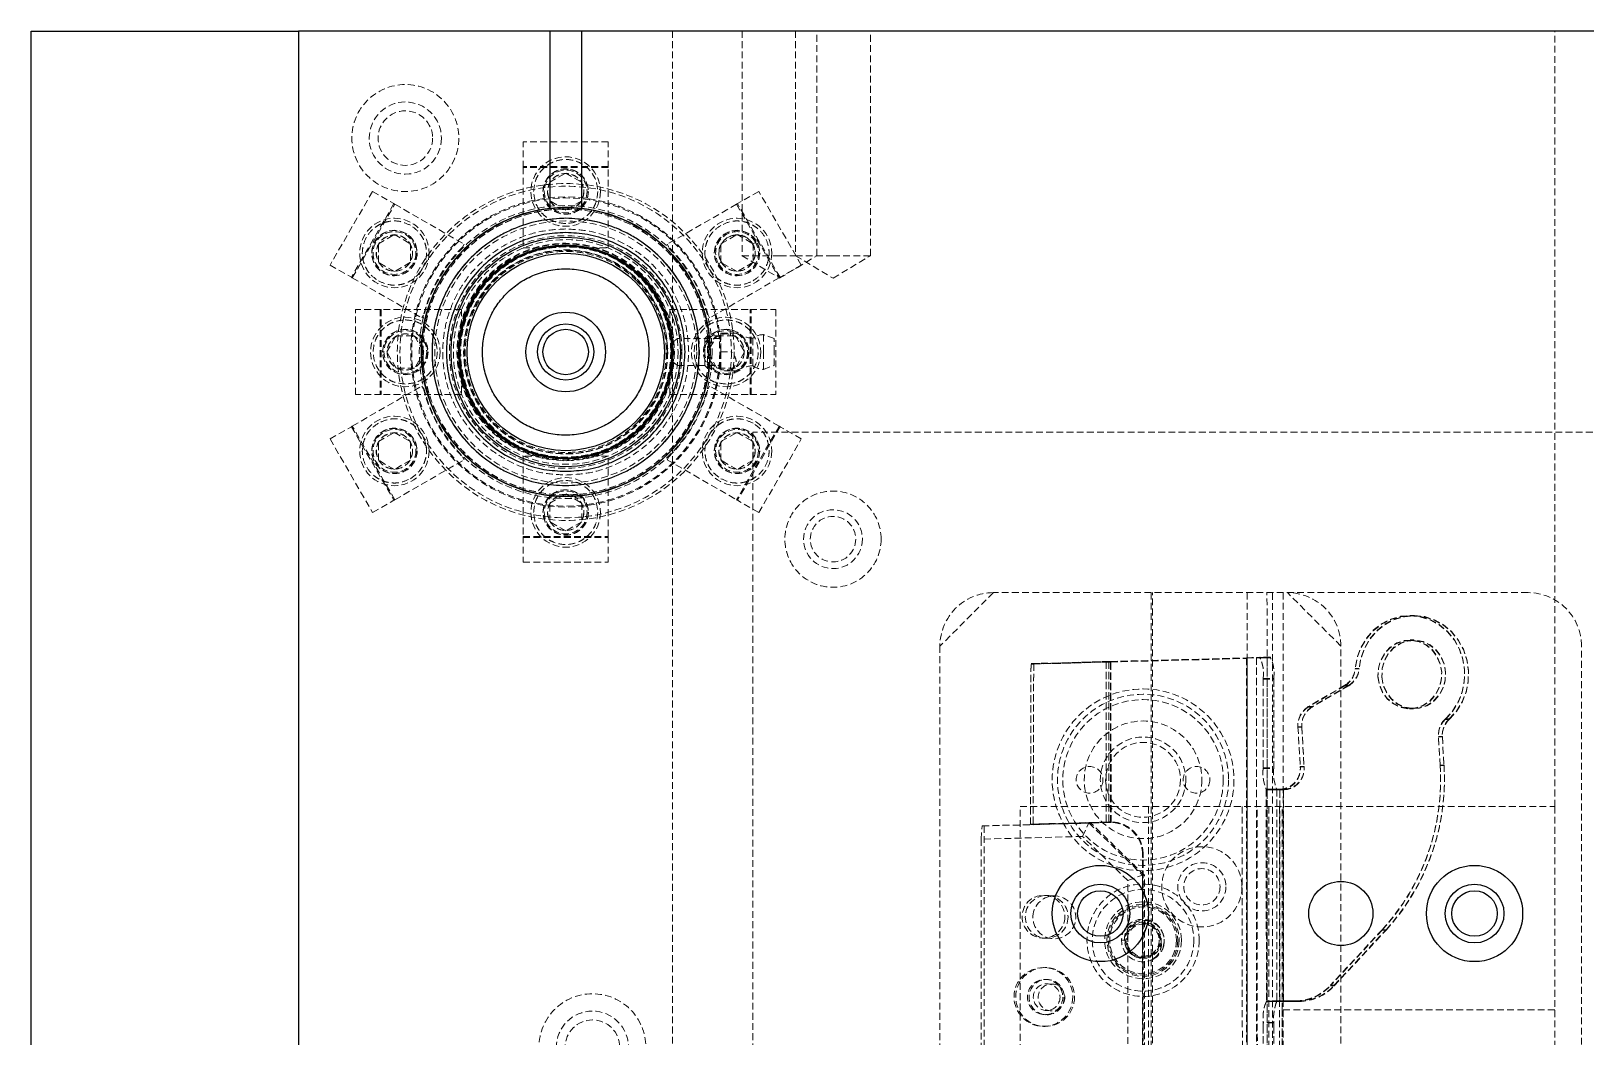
# Model space of a CAD drawing. Header units: millimetres. Extents: x 5 to 1495, y -1208 to 895.
# Drawn here: x 844 to 1134.8, y -271.8 to -83.7 of the extents above; entities that cross this region are included whole.
import ezdxf

# ---------------------------------------------------------------- set-up
doc = ezdxf.new("R2010")
doc.units = ezdxf.units.MM
doc.linetypes.add('HIDDEN', pattern=[1.905, 1.27, -0.635])

msp = doc.modelspace()

# ---------------------------------------------------------------- linework, layer by layer
at = {"color": 7, "linetype": 'Continuous', "lineweight": 25}
for p, q in [((844.018, -463.72), (844.018, -83.72)), ((844.018, -83.72), (894.018, -83.72)), ((894.018, -83.72), (894.018, -463.72)), ((941.018, -83.72), (894.018, -83.72)), ((941.018, -83.72), (941.018, -116.887)), ((947.018, -83.72), (941.018, -83.72)), ((947.018, -116.887), (947.018, -83.72)), ((1391.018, -83.72), (947.018, -83.72)), ((971.002, -142.944), (971.006, -142.936)), ((971.006, -144.504), (971.002, -144.496))]:
    msp.add_line(p, q, dxfattribs=at)
at = {"color": 7, "linetype": 'HIDDEN', "lineweight": 18}
for p, q in [((964.018, -83.72), (964.018, -143.429)), ((977.018, -83.72), (977.018, -125.72)), ((987.018, -83.72), (987.018, -125.72)), ((991.018, -125.72), (991.018, -83.72)), ((1001.018, -125.72), (1001.018, -83.72)), ((1129.018, -228.72), (1129.018, -83.72)), ((951.968, -104.42), (936.068, -104.42)), ((936.068, -109.22), (936.068, -104.42)), ((951.968, -109.22), (951.968, -104.42)), ((951.968, -109.02), (936.068, -109.02)), ((951.968, -109.22), (936.068, -109.22)), ((936.068, -109.22), (936.068, -124.22)), ((941.018, -111.988), (944.018, -110.256)), ((944.018, -110.256), (947.018, -111.988)), ((951.968, -124.22), (951.968, -109.22)), ((907.896, -113.685), (899.946, -127.455)), ((911.88, -115.985), (903.929, -129.755)), ((904.103, -129.855), (912.053, -116.085)), ((907.896, -113.685), (911.88, -115.985)), ((912.053, -116.085), (925.043, -123.585)), ((944.018, -117.184), (941.018, -115.452)), ((947.018, -115.452), (944.018, -117.184)), ((975.983, -116.085), (962.992, -123.585)), ((975.983, -116.085), (983.933, -129.855)), ((980.14, -113.685), (976.156, -115.985)), ((984.106, -129.755), (976.156, -115.985)), ((988.09, -127.455), (980.14, -113.685)), ((908.975, -123.488), (911.975, -121.756)), ((911.975, -121.756), (914.975, -123.488)), ((973.061, -123.488), (976.061, -121.756)), ((976.061, -121.756), (979.061, -123.488)), ((908.975, -126.952), (908.975, -123.488)), ((914.975, -123.488), (914.975, -126.952)), ((924.742, -124.106), (925.043, -123.585)), ((936.068, -124.22), (939.574, -124.22)), ((948.462, -124.22), (951.968, -124.22)), ((962.992, -123.585), (963.293, -124.106)), ((973.061, -126.952), (973.061, -123.488)), ((978.984, -123.532), (979.525, -123.22)), ((979.061, -123.488), (979.061, -126.952)), ((899.946, -127.455), (903.929, -129.755)), ((911.975, -128.684), (908.975, -126.952)), ((914.975, -126.952), (911.975, -128.684)), ((972.597, -127.22), (973.138, -126.907)), ((976.061, -128.684), (973.061, -126.952)), ((979.061, -126.952), (976.061, -128.684)), ((977.018, -125.72), (984.018, -125.72)), ((977.018, -125.72), (984.018, -129.926)), ((984.018, -125.72), (987.018, -125.72)), ((984.018, -129.926), (991.018, -125.72)), ((988.09, -127.455), (984.106, -129.755)), ((987.018, -125.72), (994.018, -125.72)), ((987.018, -125.72), (994.018, -129.926)), ((994.018, -125.72), (1001.018, -125.72)), ((994.018, -129.926), (1001.018, -125.72)), ((904.103, -129.855), (917.093, -137.355)), ((983.933, -129.855), (970.942, -137.355)), ((904.718, -151.67), (904.718, -135.77)), ((909.518, -135.77), (904.718, -135.77)), ((909.318, -135.77), (909.318, -151.67)), ((909.518, -135.77), (909.518, -151.67)), ((924.518, -135.77), (909.518, -135.77)), ((924.518, -135.77), (924.518, -139.276)), ((963.518, -139.276), (963.518, -135.77)), ((963.518, -135.77), (978.518, -135.77)), ((978.518, -151.67), (978.518, -135.77)), ((978.518, -135.77), (983.318, -135.77)), ((978.718, -151.67), (978.718, -135.77)), ((983.318, -135.77), (983.318, -151.67)), ((917.093, -137.355), (917.394, -136.834)), ((970.642, -136.834), (970.942, -137.355)), ((910.554, -143.72), (912.286, -140.72)), ((912.286, -140.72), (915.75, -140.72)), ((915.75, -140.72), (917.482, -143.72)), ((973.018, -141.22), (964.872, -141.22)), ((970.518, -140.72), (970.018, -141.22)), ((970.018, -141.22), (970.018, -146.22)), ((970.518, -140.72), (970.518, -146.72)), ((973.018, -140.72), (970.518, -140.72)), ((971.006, -142.936), (972.286, -140.72)), ((972.286, -140.72), (975.75, -140.72)), ((973.018, -140.22), (973.018, -143.72)), ((973.018, -140.22), (975.018, -140.22)), ((975.75, -140.72), (977.482, -143.72)), ((979.018, -146.282), (979.018, -141.158)), ((981.018, -140.47), (981.018, -143.72)), ((983.018, -141.22), (981.018, -140.47)), ((983.018, -143.72), (983.018, -141.22)), ((912.286, -146.72), (910.554, -143.72)), ((917.482, -143.72), (915.75, -146.72)), ((964.018, -144.138), (964.018, -463.72)), ((970.554, -143.72), (971.002, -142.944)), ((971.002, -144.496), (970.554, -143.72)), ((972.286, -146.72), (971.006, -144.504)), ((973.018, -143.72), (973.018, -147.22)), ((973.018, -143.72), (975.018, -143.72)), ((977.482, -143.72), (975.75, -146.72)), ((981.018, -143.72), (981.018, -146.97)), ((983.018, -146.22), (983.018, -143.72)), ((915.75, -146.72), (912.286, -146.72)), ((924.518, -148.164), (924.518, -151.67)), ((963.518, -151.67), (963.518, -148.164)), ((964.872, -146.22), (973.018, -146.22)), ((970.018, -146.22), (970.518, -146.72)), ((970.518, -146.72), (973.018, -146.72)), ((975.75, -146.72), (972.286, -146.72)), ((975.018, -147.22), (973.018, -147.22)), ((981.018, -146.97), (983.018, -146.22)), ((904.103, -157.585), (917.093, -150.085)), ((917.394, -150.606), (917.093, -150.085)), ((970.642, -150.606), (970.942, -150.085)), ((983.933, -157.585), (970.942, -150.085)), ((909.518, -151.67), (904.718, -151.67)), ((924.518, -151.67), (909.518, -151.67)), ((963.518, -151.67), (978.518, -151.67)), ((978.518, -151.67), (983.318, -151.67)), ((899.946, -159.985), (903.929, -157.685)), ((903.929, -157.685), (911.88, -171.455)), ((912.053, -171.355), (904.103, -157.585)), ((908.975, -160.488), (911.975, -158.756)), ((911.975, -158.756), (914.975, -160.488)), ((973.061, -160.488), (976.061, -158.756)), ((983.933, -157.585), (975.983, -171.355)), ((976.061, -158.756), (979.061, -160.488)), ((984.106, -157.685), (976.156, -171.455)), ((979.018, -158.72), (979.018, -428.72)), ((1359.018, -158.72), (979.018, -158.72)), ((988.09, -159.985), (984.106, -157.685)), ((899.946, -159.985), (907.896, -173.755)), ((908.975, -163.952), (908.975, -160.488)), ((914.975, -160.488), (914.975, -163.952)), ((973.061, -163.952), (973.061, -160.488)), ((979.061, -160.488), (979.061, -163.952)), ((980.14, -173.755), (988.09, -159.985)), ((911.975, -165.684), (908.975, -163.952)), ((914.975, -163.952), (911.975, -165.684)), ((912.053, -171.355), (925.043, -163.855)), ((925.043, -163.855), (924.742, -163.334)), ((936.068, -163.22), (936.068, -178.22)), ((939.574, -163.22), (936.068, -163.22)), ((951.968, -163.22), (948.462, -163.22)), ((951.968, -178.22), (951.968, -163.22)), ((962.992, -163.855), (963.293, -163.334)), ((962.992, -163.855), (975.983, -171.355)), ((976.061, -165.684), (973.061, -163.952)), ((979.061, -163.952), (976.061, -165.684)), ((907.896, -173.755), (911.88, -171.455)), ((941.018, -171.988), (944.018, -170.256)), ((944.018, -170.256), (947.018, -171.988)), ((980.14, -173.755), (976.156, -171.455)), ((941.018, -175.452), (941.018, -171.988)), ((947.018, -171.988), (947.018, -175.452)), ((944.018, -177.184), (941.018, -175.452)), ((947.018, -175.452), (944.018, -177.184)), ((936.068, -178.22), (951.968, -178.22)), ((936.068, -178.22), (936.068, -183.02)), ((936.068, -178.42), (951.968, -178.42)), ((951.968, -178.22), (951.968, -183.02)), ((936.068, -183.02), (951.968, -183.02)), ((1024.018, -188.72), (1014.018, -198.72)), ((1124.018, -188.72), (1024.018, -188.72)), ((1053.513, -188.72), (1053.513, -398.72)), ((1053.752, -398.72), (1053.752, -188.72)), ((1071.457, -188.72), (1071.562, -398.72)), ((1075.301, -398.72), (1075.196, -188.72)), ((1076.254, -336.72), (1076.254, -188.72)), ((1078.23, -188.72), (1078.23, -336.72)), ((1089.018, -198.72), (1079.018, -188.72)), ((1102.718, -192.968), (1101.999, -192.963)), ((1102.718, -193.059), (1102, -193.054)), ((1102.682, -197.568), (1101.964, -197.563)), ((1102.683, -197.659), (1101.965, -197.654)), ((1014.018, -198.72), (1014.018, -388.72)), ((1089.018, -278.72), (1089.018, -198.72)), ((1134.018, -303.72), (1134.018, -198.72)), ((1030.951, -232.012), (1031.055, -201.983)), ((1030.951, -232.103), (1031.056, -202.074)), ((1031.055, -201.983), (1045.098, -201.605)), ((1031.055, -201.983), (1031.559, -201.989)), ((1031.056, -202.074), (1045.099, -201.696)), ((1031.056, -202.074), (1031.559, -202.08)), ((1031.559, -201.989), (1031.454, -232.017)), ((1031.559, -202.08), (1031.455, -232.108)), ((1031.559, -201.989), (1045.602, -201.611)), ((1031.559, -202.08), (1045.602, -201.702)), ((1045.098, -201.605), (1045.129, -231.615)), ((1045.098, -201.605), (1045.602, -201.611)), ((1045.099, -201.696), (1045.13, -231.706)), ((1045.099, -201.696), (1045.602, -201.702)), ((1045.602, -201.611), (1045.633, -231.621)), ((1045.602, -201.702), (1045.633, -231.712)), ((1045.893, -201.594), (1071.357, -200.932)), ((1045.893, -201.685), (1071.357, -201.023)), ((1045.924, -231.602), (1045.893, -201.594)), ((1045.893, -201.594), (1045.999, -201.6)), ((1045.924, -231.693), (1045.893, -201.685)), ((1045.893, -201.685), (1045.999, -201.691)), ((1045.999, -201.6), (1071.463, -200.938)), ((1045.999, -201.691), (1071.464, -201.029)), ((1046.03, -231.608), (1045.999, -201.6)), ((1046.03, -231.7), (1045.999, -201.691)), ((1071.357, -200.932), (1071.443, -373.976)), ((1071.463, -200.938), (1071.357, -200.932)), ((1071.357, -201.023), (1071.444, -374.068)), ((1071.464, -201.029), (1071.357, -201.023)), ((1071.463, -200.938), (1071.549, -373.983)), ((1071.464, -201.029), (1071.55, -374.074)), ((1073.226, -200.827), (1073.845, -200.793)), ((1073.226, -200.827), (1073.312, -373.913)), ((1075.202, -200.827), (1073.226, -200.827)), ((1073.227, -200.918), (1073.846, -200.884)), ((1073.227, -200.918), (1073.313, -374.004)), ((1075.202, -200.918), (1073.227, -200.918)), ((1075.821, -200.793), (1073.845, -200.793)), ((1075.822, -200.884), (1073.846, -200.884)), ((1075.202, -200.827), (1075.821, -200.793)), ((1075.202, -200.827), (1075.288, -373.913)), ((1075.202, -200.918), (1075.822, -200.884)), ((1075.202, -200.918), (1075.289, -374.004)), ((1092.415, -202.908), (1091.697, -202.902)), ((1092.416, -202.999), (1091.698, -202.993)), ((1074.473, -204.78), (1074.482, -221.493)), ((1074.473, -204.78), (1076.449, -204.78)), ((1074.474, -204.871), (1074.482, -221.585)), ((1074.474, -204.871), (1076.449, -204.871)), ((1076.457, -221.493), (1076.449, -204.78)), ((1076.458, -221.585), (1076.449, -204.871)), ((1089.767, -206.028), (1082.927, -210.025)), ((1089.767, -206.119), (1082.928, -210.116)), ((1090.485, -206.033), (1083.645, -210.031)), ((1090.485, -206.124), (1083.646, -210.122)), ((1090.485, -206.033), (1089.767, -206.028)), ((1090.485, -206.124), (1089.767, -206.119)), ((1083.645, -210.031), (1082.927, -210.025)), ((1083.646, -210.122), (1082.928, -210.116)), ((1101.865, -210.362), (1102.583, -210.368)), ((1101.866, -210.453), (1102.584, -210.459)), ((1080.986, -213.789), (1081.418, -221.217)), ((1081.705, -213.795), (1080.986, -213.789)), ((1080.987, -213.88), (1081.419, -221.308)), ((1081.705, -213.886), (1080.987, -213.88)), ((1081.705, -213.795), (1082.136, -221.223)), ((1081.705, -213.886), (1082.137, -221.314)), ((1109.298, -212.327), (1108.579, -212.321)), ((1109.298, -212.418), (1108.58, -212.412)), ((1107.588, -220.97), (1107.277, -215.614)), ((1107.995, -215.62), (1107.277, -215.614)), ((1107.589, -221.061), (1107.278, -215.705)), ((1107.996, -215.711), (1107.278, -215.705)), ((1107.995, -215.62), (1108.307, -220.976)), ((1107.996, -215.711), (1108.307, -221.067)), ((1108.307, -220.976), (1107.588, -220.97)), ((1074.482, -221.493), (1076.457, -221.493)), ((1074.482, -221.585), (1076.458, -221.585)), ((1082.136, -221.223), (1081.418, -221.217)), ((1082.137, -221.314), (1081.419, -221.308)), ((1108.307, -221.067), (1107.589, -221.061)), ((1075.058, -225.47), (1075.078, -265.093)), ((1077.034, -225.47), (1075.058, -225.47)), ((1075.059, -225.561), (1075.078, -265.184)), ((1077.034, -225.561), (1075.059, -225.561)), ((1075.124, -225.48), (1077.067, -225.48)), ((1075.125, -225.571), (1077.068, -225.571)), ((1077.083, -225.481), (1075.157, -225.48)), ((1077.084, -225.572), (1075.158, -225.571)), ((1077.034, -225.47), (1077.053, -265.093)), ((1077.034, -225.561), (1077.054, -265.184)), ((1077.573, -225.471), (1077.694, -225.47)), ((1077.593, -265.07), (1077.573, -225.471)), ((1077.573, -225.562), (1077.695, -225.561)), ((1077.593, -265.161), (1077.573, -225.562)), ((1077.694, -225.47), (1078.412, -225.476)), ((1077.695, -225.561), (1078.413, -225.567)), ((1078.311, -265.076), (1078.291, -225.476)), ((1078.412, -225.476), (1078.291, -225.476)), ((1078.311, -265.167), (1078.292, -225.567)), ((1078.413, -225.567), (1078.292, -225.567)), ((1029.018, -388.72), (1029.018, -228.72)), ((1029.018, -228.72), (1129.018, -228.72)), ((1053.018, -228.72), (1053.018, -388.72)), ((1070.562, -228.72), (1070.642, -388.72)), ((1073.446, -388.72), (1073.367, -228.72)), ((1075.569, -228.72), (1075.569, -388.72)), ((1077.545, -228.72), (1077.545, -388.72)), ((1078.018, -266.72), (1078.018, -228.72)), ((1129.018, -228.72), (1129.018, -388.72)), ((1021.703, -234.817), (1021.933, -232.33)), ((1021.933, -232.33), (1041.894, -231.79)), ((1021.933, -232.33), (1022.314, -232.352)), ((1042.275, -231.813), (1022.314, -232.352)), ((1022.314, -232.352), (1022.314, -336.385)), ((1045.129, -231.615), (1030.951, -232.012)), ((1045.13, -231.706), (1030.951, -232.103)), ((1031.454, -232.017), (1030.951, -232.012)), ((1031.455, -232.108), (1030.951, -232.103)), ((1045.633, -231.621), (1031.454, -232.017)), ((1045.633, -231.712), (1031.455, -232.108)), ((1040.679, -234.304), (1041.894, -231.79)), ((1041.894, -231.79), (1051.89, -241.523)), ((1041.894, -231.79), (1042.275, -231.813)), ((1052.271, -241.546), (1042.275, -231.813)), ((1045.129, -231.615), (1045.696, -231.604)), ((1045.633, -231.621), (1045.129, -231.615)), ((1045.13, -231.706), (1045.696, -231.696)), ((1045.633, -231.712), (1045.13, -231.706)), ((1045.916, -231.611), (1045.633, -231.621)), ((1045.916, -231.702), (1045.633, -231.712)), ((1045.916, -231.611), (1045.696, -231.604)), ((1045.916, -231.702), (1045.696, -231.696)), ((1046.03, -231.608), (1045.924, -231.602)), ((1046.03, -231.7), (1045.924, -231.693)), ((1046.389, -231.619), (1046.283, -231.613)), ((1046.39, -231.71), (1046.283, -231.704)), ((1040.679, -234.304), (1021.703, -234.817)), ((1021.703, -234.817), (1021.703, -333.848)), ((1049.165, -242.567), (1040.679, -234.304)), ((1052.016, -329.621), (1051.921, -237.595)), ((1051.921, -237.595), (1052.027, -237.601)), ((1052.017, -329.713), (1051.922, -237.686)), ((1051.922, -237.686), (1052.028, -237.692)), ((1052.122, -329.628), (1052.027, -237.601)), ((1052.123, -329.719), (1052.028, -237.692)), ((1049.165, -242.567), (1051.89, -241.523)), ((1049.249, -324.52), (1049.165, -242.567)), ((1051.89, -241.523), (1051.977, -325.547)), ((1051.89, -241.523), (1052.271, -241.546)), ((1052.358, -325.57), (1052.271, -241.546)), ((1034.225, -245.357), (1033.614, -245.321)), ((1035.657, -245.441), (1034.225, -245.357)), ((1096.741, -251.738), (1087.067, -262.125)), ((1096.741, -251.829), (1087.068, -262.216)), ((1087.785, -262.13), (1097.459, -251.744)), ((1087.786, -262.222), (1097.459, -251.835)), ((1097.459, -251.744), (1096.741, -251.738)), ((1097.459, -251.835), (1096.741, -251.829)), ((1033.143, -253.307), (1033.754, -253.343)), ((1033.754, -253.343), (1035.186, -253.428)), ((1048.018, -253.72), (1048.83, -253.72)), ((1034.021, -258.842), (1033.702, -258.824)), ((1053.966, -257.136), (1054.42, -256.833)), ((1034.184, -261.056), (1033.892, -261.038)), ((1035.04, -261.908), (1034.137, -261.854)), ((1087.785, -262.13), (1087.067, -262.125)), ((1087.786, -262.222), (1087.068, -262.216)), ((1033.842, -266.846), (1034.746, -266.899)), ((1075.078, -265.093), (1077.053, -265.093)), ((1075.078, -265.184), (1077.054, -265.184)), ((1075.177, -265.08), (1077.103, -265.08)), ((1075.178, -265.171), (1077.104, -265.172)), ((1080.469, -265.065), (1077.593, -265.07)), ((1080.47, -265.156), (1077.593, -265.161)), ((1078.018, -266.72), (1078.018, -292.72)), ((1129.018, -266.72), (1078.018, -266.72)), ((1078.018, -286.72), (1078.018, -266.72)), ((1081.187, -265.071), (1078.311, -265.076)), ((1081.188, -265.162), (1078.311, -265.167)), ((1080.469, -265.065), (1081.187, -265.071)), ((1080.47, -265.156), (1081.188, -265.162)), ((1033.055, -269.804), (1033.374, -269.823)), ((1033.503, -267.627), (1033.795, -267.644)), ((1074.505, -269.093), (1074.506, -269.764)), ((1076.481, -269.093), (1074.505, -269.093)), ((1074.506, -269.184), (1074.506, -269.855)), ((1076.482, -269.184), (1074.506, -269.184)), ((1074.506, -269.764), (1074.538, -334.84)), ((1074.506, -269.855), (1074.539, -334.931)), ((1076.481, -269.093), (1076.481, -269.764)), ((1076.481, -269.764), (1076.514, -334.84)), ((1076.482, -269.184), (1076.482, -269.855)), ((1076.482, -269.855), (1076.514, -334.931))]:
    msp.add_line(p, q, dxfattribs=at)
at = {"color": 7, "linetype": 'HIDDEN', "lineweight": 18, "flags": 128}
for points in [[(911.88, -115.985), (911.883, -115.987), (911.893, -115.993), (911.909, -116.002), (911.93, -116.014), (911.956, -116.029), (911.986, -116.047), (912.019, -116.065), (912.053, -116.085)], [(975.983, -116.085), (976.017, -116.065), (976.049, -116.047), (976.079, -116.029), (976.105, -116.014), (976.127, -116.002), (976.143, -115.993), (976.153, -115.987), (976.156, -115.985)], [(941.018, -116.887), (944.018, -116.72), (947.018, -116.887)], [(904.103, -129.855), (904.069, -129.835), (904.036, -129.816), (904.006, -129.799), (903.98, -129.784), (903.959, -129.772), (903.943, -129.762), (903.933, -129.757), (903.929, -129.755)], [(984.106, -129.755), (984.103, -129.757), (984.093, -129.762), (984.077, -129.772), (984.055, -129.784), (984.029, -129.799), (983.999, -129.816), (983.967, -129.835), (983.933, -129.855)], [(903.929, -157.685), (903.933, -157.683), (903.943, -157.677), (903.959, -157.668), (903.98, -157.656), (904.006, -157.64), (904.036, -157.623), (904.069, -157.604), (904.103, -157.585)], [(984.106, -157.685), (984.103, -157.683), (984.093, -157.677), (984.077, -157.668), (984.055, -157.656), (984.029, -157.64), (983.999, -157.623), (983.967, -157.604), (983.933, -157.585)], [(912.053, -171.355), (912.019, -171.374), (911.986, -171.393), (911.956, -171.41), (911.93, -171.425), (911.909, -171.438), (911.893, -171.447), (911.883, -171.453), (911.88, -171.455)], [(976.156, -171.455), (976.153, -171.453), (976.143, -171.447), (976.127, -171.438), (976.105, -171.425), (976.079, -171.41), (976.049, -171.393), (976.017, -171.374), (975.983, -171.355)], [(1108.579, -212.321), (1109.909, -210.854), (1110.963, -209.149), (1111.704, -207.264), (1112.107, -205.266), (1112.158, -203.222), (1111.856, -201.204), (1111.209, -199.281), (1110.242, -197.52), (1108.988, -195.982), (1107.489, -194.719), (1105.797, -193.775), (1103.972, -193.183), (1102.075, -192.964), (1100.173, -193.124), (1098.331, -193.658), (1096.613, -194.549), (1095.078, -195.764), (1093.779, -197.263), (1092.76, -198.993), (1092.059, -200.895), (1091.697, -202.902)], [(1108.58, -212.412), (1109.91, -210.945), (1110.964, -209.24), (1111.705, -207.355), (1112.108, -205.357), (1112.159, -203.313), (1111.856, -201.295), (1111.21, -199.372), (1110.243, -197.611), (1108.988, -196.073), (1107.489, -194.81), (1105.798, -193.866), (1103.972, -193.274), (1102.076, -193.055), (1100.174, -193.215), (1098.332, -193.749), (1096.613, -194.64), (1095.078, -195.855), (1093.779, -197.354), (1092.761, -199.084), (1092.059, -200.986), (1091.698, -202.993)], [(1109.298, -212.327), (1110.627, -210.86), (1111.681, -209.154), (1112.422, -207.27), (1112.825, -205.271), (1112.876, -203.228), (1112.574, -201.21), (1111.928, -199.287), (1110.961, -197.526), (1109.706, -195.987), (1108.207, -194.724), (1106.516, -193.781), (1104.69, -193.189), (1102.793, -192.969), (1100.891, -193.129), (1099.049, -193.664), (1097.331, -194.554), (1095.796, -195.77), (1094.497, -197.269), (1093.479, -198.999), (1092.777, -200.9), (1092.415, -202.908)], [(1109.298, -212.418), (1110.628, -210.951), (1111.682, -209.245), (1112.423, -207.361), (1112.826, -205.362), (1112.877, -203.319), (1112.574, -201.301), (1111.928, -199.378), (1110.961, -197.617), (1109.707, -196.078), (1108.208, -194.815), (1106.516, -193.872), (1104.691, -193.28), (1102.794, -193.06), (1100.892, -193.22), (1099.05, -193.755), (1097.332, -194.645), (1095.796, -195.861), (1094.497, -197.36), (1093.479, -199.09), (1092.777, -200.991), (1092.416, -202.999)], [(1095.953, -204.367), (1096.215, -205.884), (1096.808, -207.289), (1097.698, -208.501), (1098.834, -209.449), (1100.148, -210.078), (1101.565, -210.352), (1103.002, -210.254), (1104.376, -209.791), (1105.607, -208.989), (1106.623, -207.895), (1107.366, -206.572), (1107.792, -205.098), (1107.876, -203.558), (1107.614, -202.041), (1107.021, -200.636), (1106.131, -199.424), (1104.995, -198.476), (1103.681, -197.847), (1102.264, -197.573), (1100.827, -197.671), (1099.453, -198.134), (1098.222, -198.936), (1097.206, -200.03), (1096.463, -201.352), (1096.037, -202.827), (1095.953, -204.367)], [(1095.954, -204.458), (1096.216, -205.975), (1096.809, -207.38), (1097.699, -208.592), (1098.834, -209.54), (1100.148, -210.169), (1101.565, -210.443), (1103.002, -210.345), (1104.376, -209.882), (1105.607, -209.08), (1106.624, -207.986), (1107.366, -206.663), (1107.792, -205.189), (1107.877, -203.649), (1107.615, -202.132), (1107.021, -200.727), (1106.131, -199.515), (1104.996, -198.567), (1103.682, -197.938), (1102.265, -197.664), (1100.828, -197.762), (1099.454, -198.225), (1098.223, -199.027), (1097.207, -200.121), (1096.464, -201.443), (1096.038, -202.918), (1095.954, -204.458)], [(1096.671, -204.373), (1096.933, -205.889), (1097.527, -207.294), (1098.417, -208.506), (1099.552, -209.454), (1100.866, -210.083), (1102.283, -210.357), (1103.72, -210.26), (1105.094, -209.796), (1106.325, -208.995), (1107.341, -207.9), (1108.084, -206.578), (1108.51, -205.104), (1108.594, -203.563), (1108.332, -202.046), (1107.739, -200.641), (1106.849, -199.429), (1105.714, -198.481), (1104.4, -197.852), (1102.983, -197.579), (1101.546, -197.676), (1100.172, -198.139), (1098.941, -198.941), (1097.924, -200.035), (1097.181, -201.358), (1096.756, -202.832), (1096.671, -204.373)], [(1096.672, -204.464), (1096.934, -205.98), (1097.527, -207.386), (1098.417, -208.597), (1099.552, -209.545), (1100.867, -210.175), (1102.283, -210.448), (1103.721, -210.351), (1105.095, -209.888), (1106.325, -209.086), (1107.342, -207.992), (1108.085, -206.669), (1108.511, -205.195), (1108.595, -203.654), (1108.333, -202.137), (1107.739, -200.732), (1106.849, -199.521), (1105.714, -198.573), (1104.4, -197.943), (1102.983, -197.67), (1101.546, -197.767), (1100.172, -198.23), (1098.941, -199.032), (1097.925, -200.126), (1097.182, -201.449), (1096.756, -202.923), (1096.672, -204.464)]]:
    msp.add_lwpolyline(points, dxfattribs=at)
at = {"color": 7, "linetype": 'HIDDEN', "lineweight": 18}
for centre, radius in [((914.018, -103.72), 10), ((914.018, -103.72), 6.75), ((914.018, -103.72), 5.1), ((944.018, -113.72), 6.5), ((944.018, -113.72), 4.25), ((944.018, -113.72), 4.2), ((944.018, -113.72), 4), ((944.018, -113.72), 3.4), ((944.018, -113.72), 3.375), ((944.018, -143.72), 31.5), ((944.018, -143.72), 31), ((944.018, -143.72), 29), ((944.018, -143.72), 28.81), ((944.018, -143.72), 27.394), ((911.975, -125.22), 6.5), ((944.018, -143.72), 27.01), ((944.018, -143.72), 26.73), ((944.018, -143.72), 26.71), ((944.018, -143.72), 25), ((944.018, -143.72), 24.5), ((976.061, -125.22), 6.5), ((911.975, -125.22), 4.25), ((911.975, -125.22), 4.2), ((911.975, -125.22), 4), ((911.975, -125.22), 3.4), ((911.975, -125.22), 3.375), ((944.018, -143.72), 21.75), ((976.061, -125.22), 4.25), ((976.061, -125.22), 4.2), ((976.061, -125.22), 3.4), ((944.018, -143.72), 21.006), ((944.018, -143.72), 20.334), ((944.018, -143.72), 19.99), ((944.018, -143.72), 19.97), ((944.018, -143.72), 19.8), ((944.018, -143.72), 19.67), ((944.018, -143.72), 19.65), ((944.018, -143.72), 19.092), ((944.018, -143.72), 19.027), ((944.018, -143.72), 19), ((914.018, -143.72), 6.5), ((914.018, -143.72), 4.25), ((914.018, -143.72), 4.2), ((974.018, -143.72), 6.5), ((974.018, -143.72), 4.25), ((974.018, -143.72), 4.2), ((914.018, -143.72), 4), ((914.018, -143.72), 3.4), ((914.018, -143.72), 3.375), ((974.018, -143.72), 4), ((974.018, -143.72), 3.4), ((974.018, -143.72), 3.375), ((911.975, -162.22), 6.5), ((976.061, -162.22), 6.5), ((911.975, -162.22), 4.25), ((911.975, -162.22), 4.2), ((911.975, -162.22), 4), ((911.975, -162.22), 3.4), ((911.975, -162.22), 3.375), ((976.061, -162.22), 4.25), ((976.061, -162.22), 4.2), ((976.061, -162.22), 4), ((976.061, -162.22), 3.4), ((976.061, -162.22), 3.375), ((944.018, -173.72), 6.5), ((944.018, -173.72), 4.25), ((944.018, -173.72), 4.2), ((944.018, -173.72), 4), ((944.018, -173.72), 3.4), ((944.018, -173.72), 3.375), ((994.018, -178.72), 9), ((994.018, -178.72), 5.5), ((994.018, -178.72), 4.25), ((1052.018, -223.72), 17), ((1052.018, -223.72), 16), ((1052.018, -223.72), 15), ((1052.018, -223.72), 11), ((1052.018, -223.72), 8), ((1052.018, -223.72), 7), ((1042.018, -223.72), 2.5), ((1062.018, -223.72), 2.5), ((1063.018, -243.72), 7.5), ((1063.018, -243.72), 4.5), ((1063.018, -243.72), 3.4), ((1052.018, -253.72), 10.5), ((1052.018, -253.72), 9.5), ((1033.375, -249.314), 3.998), ((1033.985, -249.35), 3.998), ((1052.018, -253.72), 7.191), ((1052.018, -253.72), 6.75), ((1052.018, -253.72), 6.5), ((1052.018, -253.72), 6.25), ((1052.018, -253.72), 3.4), ((1052.018, -253.72), 3), ((1033.373, -264.314), 5.497), ((1033.692, -264.333), 5.497), ((1033.694, -264.333), 3.299), ((1033.986, -264.35), 3.299), ((949.018, -273.72), 10), ((1033.987, -264.351), 2.499), ((1034.89, -264.404), 2.499), ((949.018, -273.72), 6.75), ((949.018, -273.72), 5.1)]:
    msp.add_circle(centre, radius, dxfattribs=at)
at = {"color": 7, "linetype": 'Continuous', "lineweight": 25}
for centre, radius in [((944.018, -143.72), 26.995), ((944.018, -143.72), 21.449), ((944.018, -143.72), 20.006), ((944.018, -143.72), 20), ((944.018, -143.72), 19.83), ((944.018, -143.72), 18.452), ((944.018, -143.72), 7.45), ((944.018, -143.72), 5.25), ((944.018, -143.72), 4.25), ((1044.018, -248.72), 9), ((1114.018, -248.72), 9), ((1044.018, -248.72), 5.5), ((1089.018, -248.72), 6), ((1114.018, -248.72), 5.5), ((1044.018, -248.72), 4.25), ((1114.018, -248.72), 4.25)]:
    msp.add_circle(centre, radius, dxfattribs=at)
for start, end in [(96.37937, 83.62063), (83.62063, 96.37937)]:
    msp.add_arc((944.018, -143.72), 27, start, end, dxfattribs=at)
at = {"color": 7, "linetype": 'HIDDEN', "lineweight": 18}
for centre, radius, start, end in [((976.061, -125.22), 4, 30, 210), ((976.061, -125.22), 3.375, 30, 210), ((944.018, -143.72), 27.5, 134.50127, 165.49873), ((944.018, -143.72), 20.2, 45, 225), ((944.018, -143.72), 27.5, 14.50127, 45.49873), ((976.061, -125.22), 4, 210, 30), ((976.061, -125.22), 3.375, 210, 30), ((979.751, -133.03), 8.161, 241.98043, 264.84636), ((981.018, -143.72), 3.25, 90, 127.97987), ((979.751, -154.409), 8.161, 95.15364, 117.98736), ((981.018, -143.72), 3.25, 232.02013, 270), ((944.018, -143.72), 27.5, 194.50127, 225.49873), ((944.018, -143.72), 27.5, 314.50127, 345.49873), ((1024.018, -198.72), 10, 90, 180), ((1079.018, -198.72), 10, 0, 90), ((1124.018, -198.72), 10, 0, 90), ((1067.732, -203.799), 6.812, 351.71643, 26.18271), ((1067.733, -203.89), 6.812, 351.71633, 26.18243), ((1069.708, -203.799), 6.812, 351.71569, 26.18304), ((1069.709, -203.89), 6.812, 351.71633, 26.18243), ((1087.684, -202.583), 4.025, 301.15071, 355.44875), ((1087.685, -202.674), 4.025, 301.15088, 355.44858), ((1088.403, -202.588), 4.025, 301.15088, 355.44858), ((1088.403, -202.679), 4.025, 301.15051, 355.44883), ((1085.047, -213.5), 4.07, 121.37542, 184.06741), ((1085.047, -213.592), 4.07, 121.37544, 184.0673), ((1085.765, -213.506), 4.07, 121.3752, 184.06754), ((1085.765, -213.597), 4.07, 121.37526, 184.06748), ((1111.409, -215.344), 4.141, 133.10556, 183.73257), ((1111.41, -215.435), 4.141, 133.10571, 183.73287), ((1112.127, -215.35), 4.141, 133.10577, 183.73237), ((1112.128, -215.441), 4.141, 133.10555, 183.73249), ((1066.054, -223.623), 41.619, 317.50355, 3.6541), ((1066.719, -223.609), 41.671, 317.53363, 3.62396), ((1082.459, -222.367), 8.025, 173.7522, 202.74548), ((1082.459, -222.458), 8.025, 173.75212, 202.74601), ((1084.435, -222.367), 8.025, 173.75293, 202.74517), ((1084.435, -222.458), 8.025, 173.75222, 202.74549), ((1077.537, -221.576), 3.898, 272.30975, 5.27738), ((1077.538, -221.667), 3.898, 272.30976, 5.2776), ((1078.255, -221.581), 3.898, 272.30953, 5.27761), ((1078.256, -221.673), 3.898, 272.30986, 5.27737), ((1066.055, -223.714), 41.619, 317.50355, 3.65404), ((1066.72, -223.701), 41.67, 317.53362, 3.62402), ((1077.721, -566.673), 341.202, 90.02483, 90.43044), ((1077.719, -565.903), 340.342, 90.02449, 90.43113), ((1078.365, -396.075), 170.599, 90.02483, 90.43044), ((1078.364, -395.749), 170.182, 90.02433, 90.43094), ((1045.927, -237.597), 5.995, 0.01713, 90.03001), ((1045.927, -237.688), 5.995, 0.01721, 90.03007), ((1046.033, -237.603), 5.995, 0.01688, 90.03026), ((1046.034, -237.694), 5.995, 0.01713, 90.03001), ((1051.976, -253.764), 3.983, 342.01478, 300.66276), ((1052.004, -253.73), 3.184, 1.96357, 292.65681), ((1052.018, -253.72), 4, 299.82868, 344.82868), ((1080.393, -256.02), 9.045, 270.48575, 317.55261), ((1080.393, -256.111), 9.045, 270.48575, 317.55252), ((1081.111, -256.026), 9.045, 270.48575, 317.55252), ((1081.111, -256.117), 9.045, 270.48571, 317.55265), ((1082.639, -268.216), 8.181, 157.5574, 186.15275), ((1082.64, -268.307), 8.181, 157.55769, 186.15204), ((1077.74, -606.019), 340.949, 90.02477, 90.43068), ((1077.741, -606.216), 341.055, 90.02483, 90.43061), ((1084.615, -268.216), 8.181, 157.55771, 186.15202), ((1084.615, -268.307), 8.181, 157.55746, 186.15227), ((1078.385, -435.748), 170.672, 90.025, 90.43044), ((1078.384, -435.444), 170.278, 90.02453, 90.43091)]:
    msp.add_arc(centre, radius, start, end, dxfattribs=at)
msp.add_ellipse((1035.421, -249.434), major_axis=(-3.999, 0.236), ratio=0.9985829, dxfattribs=at)
for points, knots in [([(938.018, -113.72), (938.098, -112.965), (938.221, -111.804), (938.969, -110.407), (939.744, -109.447), (940.705, -108.667), (942.102, -107.943), (944.018, -107.575), (945.934, -107.943), (947.331, -108.667), (948.292, -109.447), (949.066, -110.407), (949.814, -111.804), (949.938, -112.965), (950.018, -113.72)], [0, 0, 0, 0, 0.119729, 0.1841802, 0.2499998, 0.31582, 0.3802724, 0.5000004, 0.6197284, 0.6841808, 0.7499997, 0.8158193, 0.8802713, 1, 1, 1, 1]), ([(944.018, -119.72), (943.263, -119.64), (942.102, -119.516), (940.705, -118.768), (939.744, -117.994), (938.969, -117.033), (938.221, -115.636), (938.098, -114.475), (938.018, -113.72)], [0, 0, 0, 0, 0.2394559, 0.3683605, 0.5000008, 0.6316399, 0.7605438, 1, 1, 1, 1]), ([(950.018, -113.72), (949.938, -114.475), (949.814, -115.636), (949.066, -117.033), (948.292, -117.994), (947.331, -118.768), (945.934, -119.516), (944.773, -119.64), (944.018, -119.72)], [0, 0, 0, 0, 0.239456, 0.3683615, 0.5000008, 0.6316389, 0.7605437, 1, 1, 1, 1]), ([(914.975, -120.024), (914.281, -119.716), (913.214, -119.242), (911.63, -119.191), (910.411, -119.382), (909.256, -119.825), (907.93, -120.672), (906.653, -122.147), (906.014, -123.99), (905.943, -125.563), (906.137, -126.785), (906.581, -127.935), (907.417, -129.282), (908.361, -129.969), (908.975, -130.416)], [0, 0, 0, 0, 0.1197278, 0.1841793, 0.2499995, 0.3158186, 0.3802703, 0.4999995, 0.619728, 0.6841803, 0.7499997, 0.8158192, 0.8802714, 1, 1, 1, 1]), ([(979.061, -130.416), (979.674, -129.969), (980.618, -129.282), (981.454, -127.935), (981.898, -126.785), (982.093, -125.563), (982.022, -123.99), (981.382, -122.147), (980.106, -120.672), (978.78, -119.825), (977.624, -119.382), (976.406, -119.191), (974.821, -119.242), (973.754, -119.716), (973.061, -120.024)], [0, 0, 0, 0, 0.1197286, 0.1841799, 0.25, 0.3158194, 0.3802717, 0.5000002, 0.6197283, 0.68418, 0.7499991, 0.8158192, 0.8802708, 1, 1, 1, 1]), ([(917.171, -128.22), (917.479, -127.526), (917.953, -126.459), (918.003, -124.875), (917.813, -123.655), (917.368, -122.504), (916.532, -121.158), (915.588, -120.47), (914.975, -120.024)], [0, 0, 0, 0, 0.2394567, 0.3683597, 0.5, 0.6316385, 0.760544, 1, 1, 1, 1]), ([(944.018, -120.714), (942.615, -120.788), (939.724, -120.942), (935.436, -122.222), (931.313, -124.345), (927.634, -127.336), (925.135, -130.413), (923.555, -133.119), (922.296, -135.884), (921.277, -139.427), (920.883, -143.72), (921.277, -148.013), (922.51, -152.301), (924.646, -156.424), (927.634, -160.103), (930.711, -162.602), (933.417, -164.183), (936.182, -165.437), (939.725, -166.498), (942.615, -166.652), (944.018, -166.726)], [0, 0, 0, 0, 0.0582484, 0.1199858, 0.1842902, 0.2499589, 0.3156276, 0.3478173, 0.3800142, 0.4417517, 0.5000001, 0.5582484, 0.6199859, 0.6842898, 0.7499585, 0.8156273, 0.847817, 0.8800141, 0.9417516, 1, 1, 1, 1]), ([(967.024, -143.72), (966.949, -142.317), (966.795, -139.426), (965.515, -135.138), (963.393, -131.015), (960.401, -127.336), (957.324, -124.838), (954.619, -123.256), (951.853, -122.003), (948.311, -120.941), (945.421, -120.788), (944.018, -120.714)], [0, 0, 0, 0, 0.1164968, 0.2399718, 0.3685802, 0.4999177, 0.6312551, 0.6956345, 0.7600283, 0.8835032, 1, 1, 1, 1]), ([(973.061, -120.024), (972.447, -120.47), (971.503, -121.158), (970.668, -122.504), (970.222, -123.655), (970.032, -124.875), (970.083, -126.459), (970.557, -127.526), (970.865, -128.22)], [0, 0, 0, 0, 0.23945638, 0.36836039, 0.49999915, 0.63163962, 0.76054287, 1, 1, 1, 1]), ([(957.313, -130.425), (956.459, -129.657), (954.7, -128.076), (951.482, -126.337), (947.873, -125.181), (944.017, -124.784), (940.165, -125.183), (936.547, -126.331), (933.357, -128.097), (930.648, -130.35), (928.395, -133.059), (926.629, -136.249), (925.481, -139.867), (925.082, -143.719), (925.479, -147.575), (926.635, -151.184), (928.374, -154.402), (929.955, -156.161), (930.723, -157.015)], [0, 0, 0, 0, 0.0582579, 0.1200056, 0.1843204, 0.2499999, 0.3156793, 0.3799942, 0.4417419, 0.5000001, 0.5582581, 0.6200055, 0.6843204, 0.7500001, 0.8156795, 0.8799944, 0.9417421, 1, 1, 1, 1]), ([(908.975, -130.416), (909.669, -130.724), (910.736, -131.198), (912.32, -131.248), (913.539, -131.058), (914.69, -130.613), (916.037, -129.777), (916.724, -128.833), (917.171, -128.22)], [0, 0, 0, 0, 0.23945492, 0.36836124, 0.49999847, 0.63163952, 0.76054381, 1, 1, 1, 1]), ([(957.313, -157.015), (958.081, -156.161), (959.662, -154.402), (961.4, -151.184), (962.556, -147.575), (962.953, -143.72), (962.556, -139.865), (961.4, -136.256), (959.662, -133.038), (958.081, -131.279), (957.313, -130.425)], [0, 0, 0, 0, 0.1165164, 0.2400116, 0.3686412, 0.5, 0.6313593, 0.7599888, 0.8834836, 1, 1, 1, 1]), ([(958.301, -158.003), (958.878, -157.383), (960.031, -156.143), (961.447, -154.027), (962.344, -152.276), (962.87, -150.989), (963.149, -150.221), (963.396, -149.443), (963.611, -148.656), (963.736, -148.113), (963.813, -147.747), (963.897, -147.327), (964.006, -146.682), (964.106, -145.887), (964.17, -145.172), (964.209, -144.449), (964.218, -143.924), (964.217, -143.333), (964.199, -142.712), (964.14, -141.885), (964.053, -141.108), (963.94, -140.348), (963.836, -139.799), (963.695, -139.139), (963.524, -138.436), (963.236, -137.474), (962.923, -136.58), (962.192, -134.782), (960.826, -132.242), (959.126, -130.353), (958.301, -129.436)], [0, 0, 0, 0, 0.0799847, 0.1599688, 0.2399533, 0.2656971, 0.2914411, 0.3171817, 0.3429195, 0.3686563, 0.3698153, 0.3783587, 0.409145, 0.4316754, 0.4541015, 0.4771018, 0.5001014, 0.5037735, 0.5330124, 0.558816, 0.5822606, 0.6069033, 0.6315456, 0.6350987, 0.6707449, 0.6999245, 0.7300848, 0.7602449, 0.8836081, 1, 1, 1, 1]), ([(970.865, -128.22), (971.311, -128.833), (971.999, -129.777), (973.345, -130.613), (974.496, -131.058), (975.716, -131.248), (977.3, -131.198), (978.367, -130.724), (979.061, -130.416)], [0, 0, 0, 0, 0.2394562, 0.3683605, 0.4999986, 0.6316389, 0.7605421, 1, 1, 1, 1]), ([(914.018, -149.72), (913.263, -149.64), (912.102, -149.516), (910.705, -148.768), (909.745, -147.994), (908.965, -147.033), (908.241, -145.636), (907.873, -143.72), (908.241, -141.804), (908.965, -140.407), (909.745, -139.446), (910.705, -138.671), (912.102, -137.923), (913.263, -137.8), (914.018, -137.72)], [0, 0, 0, 0, 0.119728, 0.1841802, 0.2500009, 0.3158204, 0.3802717, 0.4999998, 0.6197286, 0.6841798, 0.7499994, 0.8158195, 0.8802722, 1, 1, 1, 1]), ([(914.018, -137.72), (914.773, -137.8), (915.934, -137.923), (917.331, -138.671), (918.292, -139.446), (919.066, -140.407), (919.814, -141.804), (919.938, -142.965), (920.018, -143.72)], [0, 0, 0, 0, 0.2394559, 0.3683613, 0.4999993, 0.6316385, 0.7605426, 1, 1, 1, 1]), ([(968.018, -143.72), (968.098, -142.965), (968.221, -141.804), (968.969, -140.407), (969.744, -139.446), (970.705, -138.671), (972.102, -137.923), (973.263, -137.8), (974.018, -137.72)], [0, 0, 0, 0, 0.2394576, 0.36836, 0.499999, 0.6316393, 0.7605445, 1, 1, 1, 1]), ([(974.018, -137.72), (974.772, -137.8), (975.933, -137.923), (977.331, -138.671), (978.291, -139.446), (979.07, -140.407), (979.795, -141.804), (980.163, -143.72), (979.795, -145.636), (979.07, -147.033), (978.291, -147.994), (977.331, -148.768), (975.933, -149.516), (974.772, -149.64), (974.018, -149.72)], [0, 0, 0, 0, 0.119728, 0.1841807, 0.2499998, 0.3158194, 0.3802715, 0.5000002, 0.6197282, 0.6841803, 0.7499999, 0.8158195, 0.8802719, 1, 1, 1, 1]), ([(963.942, -141.917), (964.123, -141.798), (964.484, -141.561), (964.802, -141.282), (964.905, -141.193), (964.819, -141.269), (964.595, -141.458), (964.293, -141.699), (964.04, -141.856), (963.942, -141.917)], [0, 0, 0, 0, 0.1742341, 0.3490965, 0.5032288, 0.6338383, 0.7633795, 0.9089584, 1, 1, 1, 1]), ([(975.018, -140.22), (975.251, -140.22), (975.631, -140.22), (975.87, -140.22), (975.883, -140.22), (975.884, -140.22)], [0, 0, 0, 0, 0.5832605, 0.9488008, 1, 1, 1, 1]), ([(920.018, -143.72), (919.938, -144.475), (919.814, -145.636), (919.066, -147.033), (918.292, -147.994), (917.331, -148.768), (915.934, -149.516), (914.773, -149.64), (914.018, -149.72)], [0, 0, 0, 0, 0.2394561, 0.3683603, 0.4999996, 0.6316388, 0.7605436, 1, 1, 1, 1]), ([(944.018, -166.726), (945.421, -166.651), (948.311, -166.497), (952.599, -165.217), (956.722, -163.095), (960.401, -160.103), (962.899, -157.026), (964.481, -154.321), (965.735, -151.555), (966.796, -148.013), (966.949, -145.123), (967.024, -143.72)], [0, 0, 0, 0, 0.1164968, 0.2399718, 0.3685797, 0.4999175, 0.631255, 0.695634, 0.7600281, 0.8835032, 1, 1, 1, 1]), ([(974.018, -149.72), (973.263, -149.64), (972.102, -149.516), (970.705, -148.768), (969.744, -147.994), (968.969, -147.033), (968.221, -145.636), (968.098, -144.475), (968.018, -143.72)], [0, 0, 0, 0, 0.239456, 0.3683607, 0.500002, 0.6316412, 0.7605437, 1, 1, 1, 1]), ([(975.018, -147.22), (975.277, -146.893), (975.673, -146.394), (975.934, -145.596), (975.821, -144.85), (975.432, -144.241), (975.122, -143.851), (975.018, -143.72)], [0, 0, 0, 0, 0.3059357, 0.4679103, 0.6311051, 0.8764858, 1, 1, 1, 1]), ([(963.942, -145.523), (964.122, -145.641), (964.483, -145.879), (964.804, -146.159), (964.897, -146.24), (964.857, -146.203), (964.77, -146.13), (964.756, -146.118)], [0, 0, 0, 0, 0.26431141, 0.52957606, 0.76339315, 0.96152647, 1, 1, 1, 1]), ([(975.884, -147.22), (975.886, -147.22), (975.905, -147.22), (975.718, -147.22), (975.296, -147.22), (975.018, -147.22)], [0, 0, 0, 0, 0.042485, 0.3675546, 1, 1, 1, 1]), ([(908.975, -157.024), (908.361, -157.47), (907.417, -158.158), (906.581, -159.504), (906.137, -160.655), (905.943, -161.877), (906.014, -163.449), (906.653, -165.292), (907.93, -166.768), (909.256, -167.615), (910.411, -168.058), (911.63, -168.248), (913.214, -168.198), (914.281, -167.724), (914.975, -167.416)], [0, 0, 0, 0, 0.1197281, 0.184181, 0.2499998, 0.31582, 0.3802715, 0.5000004, 0.6197296, 0.6841813, 0.7500005, 0.8158207, 0.8802722, 1, 1, 1, 1]), ([(917.171, -159.22), (916.724, -158.606), (916.037, -157.662), (914.69, -156.827), (913.539, -156.381), (912.32, -156.191), (910.736, -156.242), (909.669, -156.716), (908.975, -157.024)], [0, 0, 0, 0, 0.2394563, 0.3683598, 0.5000009, 0.6316382, 0.7605445, 1, 1, 1, 1]), ([(930.723, -157.015), (931.577, -157.783), (933.336, -159.364), (936.553, -161.102), (940.163, -162.258), (944.018, -162.655), (947.873, -162.258), (951.482, -161.102), (954.7, -159.364), (956.459, -157.783), (957.313, -157.015)], [0, 0, 0, 0, 0.1165163, 0.2400119, 0.3686414, 0.5000004, 0.6313593, 0.7599889, 0.8834845, 1, 1, 1, 1]), ([(979.061, -157.024), (978.367, -156.716), (977.3, -156.242), (975.716, -156.191), (974.496, -156.381), (973.345, -156.827), (971.999, -157.662), (971.311, -158.606), (970.865, -159.22)], [0, 0, 0, 0, 0.2394585, 0.3683617, 0.5000021, 0.6316402, 0.7605437, 1, 1, 1, 1]), ([(973.061, -167.416), (973.754, -167.724), (974.821, -168.198), (976.406, -168.248), (977.624, -168.058), (978.78, -167.615), (980.106, -166.768), (981.382, -165.292), (982.022, -163.449), (982.093, -161.877), (981.898, -160.655), (981.454, -159.504), (980.618, -158.158), (979.674, -157.47), (979.061, -157.024)], [0, 0, 0, 0, 0.1197292, 0.1841808, 0.2500009, 0.3158201, 0.3802718, 0.4999999, 0.6197288, 0.6841804, 0.7500006, 0.8158199, 0.8802719, 1, 1, 1, 1]), ([(914.975, -167.416), (915.588, -166.969), (916.532, -166.282), (917.368, -164.935), (917.813, -163.784), (918.003, -162.565), (917.953, -160.981), (917.479, -159.914), (917.171, -159.22)], [0, 0, 0, 0, 0.2394563, 0.3683611, 0.5000003, 0.6316389, 0.7605434, 1, 1, 1, 1]), ([(929.734, -158.003), (930.354, -158.58), (931.594, -159.733), (933.71, -161.15), (935.462, -162.046), (936.748, -162.572), (937.516, -162.851), (938.294, -163.098), (939.082, -163.314), (939.624, -163.438), (939.991, -163.515), (940.411, -163.599), (941.056, -163.708), (941.85, -163.808), (942.566, -163.872), (943.288, -163.911), (943.813, -163.921), (944.404, -163.919), (945.025, -163.901), (945.853, -163.842), (946.629, -163.755), (947.39, -163.642), (947.939, -163.538), (948.599, -163.397), (949.302, -163.226), (950.264, -162.938), (951.157, -162.625), (952.955, -161.894), (955.495, -160.528), (957.384, -158.828), (958.301, -158.003)], [0, 0, 0, 0, 0.0799845, 0.1599687, 0.2399532, 0.2656971, 0.2914406, 0.3171823, 0.3429194, 0.3686564, 0.3698159, 0.3783588, 0.409145, 0.4316755, 0.4541021, 0.4771015, 0.500102, 0.5037737, 0.5330131, 0.5588158, 0.5822613, 0.6069041, 0.631546, 0.6350995, 0.6707448, 0.6999253, 0.7300853, 0.7602449, 0.8836083, 1, 1, 1, 1]), ([(970.865, -159.22), (970.557, -159.914), (970.083, -160.981), (970.032, -162.565), (970.222, -163.784), (970.668, -164.935), (971.503, -166.282), (972.447, -166.969), (973.061, -167.416)], [0, 0, 0, 0, 0.239457, 0.3683617, 0.5000006, 0.63164, 0.7605432, 1, 1, 1, 1]), ([(938.018, -173.72), (938.098, -172.965), (938.221, -171.804), (938.969, -170.407), (939.744, -169.446), (940.705, -168.671), (942.102, -167.923), (943.263, -167.8), (944.018, -167.72)], [0, 0, 0, 0, 0.239457, 0.3683595, 0.4999986, 0.6316394, 0.760544, 1, 1, 1, 1]), ([(944.018, -167.72), (944.773, -167.8), (945.934, -167.923), (947.331, -168.671), (948.292, -169.446), (949.066, -170.407), (949.814, -171.804), (949.938, -172.965), (950.018, -173.72)], [0, 0, 0, 0, 0.2394563, 0.3683611, 0.4999997, 0.6316391, 0.7605432, 1, 1, 1, 1]), ([(950.018, -173.72), (949.938, -174.475), (949.814, -175.636), (949.066, -177.033), (948.292, -177.993), (947.331, -178.772), (945.934, -179.497), (944.018, -179.865), (942.102, -179.497), (940.705, -178.772), (939.744, -177.993), (938.969, -177.033), (938.221, -175.636), (938.098, -174.475), (938.018, -173.72)], [0, 0, 0, 0, 0.1197282, 0.1841806, 0.2500001, 0.3158191, 0.3802716, 0.4999996, 0.6197276, 0.6841801, 0.7500003, 0.8158199, 0.8802715, 1, 1, 1, 1]), ([(1045.893, -201.594), (1045.825, -201.595), (1045.691, -201.597), (1045.425, -201.601), (1045.229, -201.603), (1045.098, -201.605)], [0, 0, 0, 0, 0.2509098, 0.5018166, 1, 1, 1, 1]), ([(1045.893, -201.685), (1045.826, -201.686), (1045.692, -201.688), (1045.425, -201.692), (1045.229, -201.694), (1045.099, -201.696)], [0, 0, 0, 0, 0.2509064, 0.5018088, 1, 1, 1, 1]), ([(1045.602, -201.611), (1045.667, -201.609), (1045.765, -201.607), (1045.898, -201.603), (1045.965, -201.601), (1045.999, -201.6)], [0, 0, 0, 0, 0.4974131, 0.7483814, 1, 1, 1, 1]), ([(1045.602, -201.702), (1045.667, -201.7), (1045.765, -201.698), (1045.899, -201.694), (1045.966, -201.692), (1045.999, -201.691)], [0, 0, 0, 0, 0.4973767, 0.7483816, 1, 1, 1, 1]), ([(1071.357, -200.932), (1071.581, -200.92), (1072.028, -200.897), (1072.605, -200.866), (1073.05, -200.84), (1073.167, -200.831), (1073.226, -200.827)], [0, 0, 0, 0, 0.2482061, 0.4964253, 0.7444963, 1, 1, 1, 1]), ([(1071.463, -200.938), (1071.91, -200.927), (1072.805, -200.903), (1073.957, -200.87), (1074.848, -200.842), (1075.083, -200.832), (1075.202, -200.827)], [0, 0, 0, 0, 0.247947, 0.4958929, 0.7437899, 1, 1, 1, 1]), ([(1075.157, -225.48), (1075.147, -225.48), (1075.127, -225.48), (1075.091, -225.478), (1075.071, -225.473), (1075.058, -225.47)], [0, 0, 0, 0, 0.25032382, 0.50063356, 1, 1, 1, 1]), ([(1075.158, -225.571), (1075.148, -225.571), (1075.127, -225.571), (1075.092, -225.569), (1075.072, -225.564), (1075.059, -225.561)], [0, 0, 0, 0, 0.25032773, 0.50065662, 1, 1, 1, 1]), ([(1077.068, -225.48), (1077.068, -225.48), (1077.072, -225.481), (1077.078, -225.481), (1077.083, -225.481)], [0, 0, 0, 0, 0.0549852, 1, 1, 1, 1]), ([(1077.068, -225.571), (1077.068, -225.571), (1077.073, -225.572), (1077.079, -225.572), (1077.084, -225.572)], [0, 0, 0, 0, 0.0548684, 1, 1, 1, 1]), ([(1045.696, -231.604), (1045.715, -231.604), (1045.752, -231.603), (1045.828, -231.603), (1045.885, -231.602), (1045.924, -231.602)], [0, 0, 0, 0, 0.250062, 0.5000903, 1, 1, 1, 1]), ([(1045.696, -231.696), (1045.715, -231.695), (1045.753, -231.695), (1045.829, -231.694), (1045.886, -231.693), (1045.924, -231.693)], [0, 0, 0, 0, 0.2500592, 0.5001526, 1, 1, 1, 1]), ([(1045.916, -231.611), (1045.935, -231.61), (1045.963, -231.609), (1046.001, -231.609), (1046.02, -231.609), (1046.03, -231.608)], [0, 0, 0, 0, 0.4996728, 0.7498371, 1, 1, 1, 1]), ([(1045.916, -231.702), (1045.935, -231.701), (1045.964, -231.7), (1046.002, -231.7), (1046.021, -231.7), (1046.03, -231.7)], [0, 0, 0, 0, 0.4996726, 0.74970697, 1, 1, 1, 1]), ([(1055.878, -254.767), (1055.937, -254.316), (1056.054, -253.417), (1055.644, -252.106), (1054.86, -251.018), (1053.767, -250.268), (1052.501, -249.937), (1051.216, -250.041), (1050.059, -250.571), (1049.154, -251.442), (1048.608, -252.552), (1048.466, -253.766), (1048.736, -254.936), (1049.378, -255.933), (1050.298, -256.648), (1051.389, -256.996), (1052.412, -256.984), (1052.995, -256.759), (1053.231, -256.668)], [0, 0, 0, 0, 0.0702301, 0.1400519, 0.2082053, 0.2764144, 0.3426566, 0.4087619, 0.473568, 0.5375819, 0.600951, 0.6628845, 0.7248086, 0.784669, 0.8445647, 0.9029063, 0.9607058, 1, 1, 1, 1]), ([(1053.231, -256.668), (1053.457, -256.556), (1054.005, -256.284), (1054.689, -255.566), (1055.147, -254.584), (1055.272, -253.507), (1055.066, -252.835), (1054.966, -252.507)], [0, 0, 0, 0, 0.151475, 0.3661538, 0.5808322, 0.7955106, 1, 1, 1, 1]), ([(1054.966, -252.507), (1055.119, -252.804), (1055.437, -253.419), (1055.516, -254.526), (1055.263, -255.665), (1054.697, -256.586), (1054.199, -257.022), (1054.007, -257.19)], [0, 0, 0, 0, 0.19080702, 0.39618732, 0.62092908, 0.8544157, 1, 1, 1, 1]), ([(1053.23, -256.667), (1053.233, -256.666), (1053.571, -256.599), (1053.831, -256.347), (1054.09, -256.096)], [0, 0, 0, 0, 0.007429, 1, 1, 1, 1]), ([(1075.078, -265.093), (1075.084, -265.091), (1075.097, -265.087), (1075.128, -265.082), (1075.157, -265.081), (1075.177, -265.08)], [0, 0, 0, 0, 0.250345, 0.5006629, 1, 1, 1, 1]), ([(1075.078, -265.184), (1075.085, -265.182), (1075.098, -265.178), (1075.128, -265.173), (1075.158, -265.172), (1075.178, -265.171)], [0, 0, 0, 0, 0.2503311, 0.5006442, 1, 1, 1, 1]), ([(1077.103, -265.08), (1077.093, -265.081), (1077.078, -265.082), (1077.063, -265.087), (1077.057, -265.091), (1077.053, -265.093)], [0, 0, 0, 0, 0.498449, 0.7490359, 1, 1, 1, 1]), ([(1077.104, -265.172), (1077.094, -265.172), (1077.079, -265.173), (1077.064, -265.179), (1077.057, -265.182), (1077.054, -265.184)], [0, 0, 0, 0, 0.4984335, 0.7490437, 1, 1, 1, 1])]:
    msp.add_open_spline(points, degree=3, knots=knots, dxfattribs=at)
at = {"color": 7, "linetype": 'Continuous', "lineweight": 25}
for points, knots in [([(944.018, -118.725), (942.493, -118.806), (939.353, -118.972), (935.505, -120.125), (932.5, -121.487), (929.561, -123.206), (926.217, -125.919), (923.503, -129.263), (921.786, -132.202), (920.418, -135.207), (919.31, -139.055), (918.883, -143.72), (919.31, -148.384), (920.418, -152.233), (921.786, -155.237), (923.503, -158.177), (926.217, -161.521), (929.561, -164.234), (932.5, -165.953), (935.505, -167.314), (939.353, -168.468), (942.493, -168.634), (944.018, -168.715)], [0, 0, 0, 0, 0.05823871, 0.11996623, 0.15215061, 0.18434205, 0.25000014, 0.31565785, 0.3478426, 0.38003395, 0.44176115, 0.50000003, 0.55823873, 0.61996611, 0.65215067, 0.6843422, 0.74999991, 0.81565794, 0.8478426, 0.88003377, 0.94176129, 1, 1, 1, 1]), ([(969.013, -143.72), (968.932, -142.195), (968.766, -139.055), (967.612, -135.207), (966.251, -132.202), (964.532, -129.263), (961.818, -125.919), (958.475, -123.206), (955.535, -121.487), (952.531, -120.125), (948.682, -118.972), (945.542, -118.806), (944.018, -118.725)], [0, 0, 0, 0, 0.1164779, 0.2399321, 0.3043015, 0.3686843, 0.5000002, 0.6313159, 0.6956852, 0.7600682, 0.8835225, 1, 1, 1, 1]), ([(944.018, -121.404), (942.657, -121.476), (939.853, -121.625), (936.417, -122.655), (933.735, -123.871), (931.111, -125.405), (928.125, -127.828), (925.227, -131.397), (923.155, -135.396), (921.96, -139.555), (921.578, -143.72), (921.959, -147.884), (922.948, -151.32), (924.169, -154.003), (925.702, -156.627), (928.126, -159.611), (931.695, -162.513), (935.694, -164.572), (939.853, -165.814), (942.657, -165.963), (944.018, -166.035)], [0, 0, 0, 0, 0.05824866, 0.11998578, 0.15218294, 0.18437252, 0.25004128, 0.31571005, 0.38001413, 0.4417516, 0.50000005, 0.55824849, 0.61998576, 0.65218301, 0.68437259, 0.75004119, 0.81571009, 0.88001426, 0.94175135, 1, 1, 1, 1]), ([(966.333, -143.72), (966.261, -142.359), (966.113, -139.555), (965.083, -136.119), (963.867, -133.437), (962.333, -130.813), (959.91, -127.828), (956.341, -124.926), (952.341, -122.867), (948.182, -121.626), (945.379, -121.477), (944.018, -121.404)], [0, 0, 0, 0, 0.1164968, 0.239972, 0.3043658, 0.368745, 0.5000825, 0.6314201, 0.7600284, 0.8835035, 1, 1, 1, 1]), ([(933.019, -154.718), (932.384, -154.012), (931.076, -152.557), (929.638, -149.895), (928.681, -146.909), (928.353, -143.719), (928.683, -140.532), (929.633, -137.54), (931.093, -134.901), (932.958, -132.66), (935.199, -130.795), (937.838, -129.335), (940.83, -128.385), (944.017, -128.055), (947.207, -128.383), (950.193, -129.34), (952.855, -130.778), (954.31, -132.086), (955.016, -132.721)], [0, 0, 0, 0, 0.0582582, 0.1200059, 0.1843205, 0.25, 0.3156797, 0.3799944, 0.441742, 0.5000002, 0.558258, 0.6200056, 0.6843201, 0.7500001, 0.8156795, 0.8799946, 0.9417422, 1, 1, 1, 1]), ([(955.016, -132.721), (955.652, -133.428), (956.96, -134.883), (958.398, -137.545), (959.354, -140.531), (959.682, -143.72), (959.354, -146.909), (958.398, -149.895), (956.96, -152.557), (955.652, -154.012), (955.016, -154.718)], [0, 0, 0, 0, 0.11651637, 0.2400116, 0.36864093, 0.5000003, 0.63135907, 0.7599884, 0.88348363, 1, 1, 1, 1]), ([(944.018, -168.715), (945.542, -168.634), (948.682, -168.468), (952.531, -167.314), (955.535, -165.953), (958.475, -164.234), (961.818, -161.52), (964.532, -158.177), (966.25, -155.237), (967.612, -152.233), (968.766, -148.384), (968.932, -145.244), (969.013, -143.72)], [0, 0, 0, 0, 0.11647747, 0.23993181, 0.3043012, 0.3686842, 0.49999972, 0.63131566, 0.69568518, 0.7600679, 0.8835225, 1, 1, 1, 1]), ([(944.018, -166.035), (945.379, -165.963), (948.182, -165.815), (951.618, -164.785), (954.301, -163.569), (956.925, -162.035), (959.909, -159.612), (962.811, -156.043), (964.87, -152.044), (966.112, -147.884), (966.261, -145.081), (966.333, -143.72)], [0, 0, 0, 0, 0.1164965, 0.2399715, 0.3043661, 0.368745, 0.5000829, 0.6314201, 0.7600283, 0.8835031, 1, 1, 1, 1]), ([(955.016, -154.718), (954.31, -155.354), (952.855, -156.662), (950.193, -158.1), (947.207, -159.056), (944.018, -159.384), (940.829, -159.056), (937.843, -158.1), (935.181, -156.662), (933.726, -155.354), (933.019, -154.718)], [0, 0, 0, 0, 0.11651596, 0.24001097, 0.36864113, 0.49999997, 0.63136003, 0.75998903, 0.88348404, 1, 1, 1, 1])]:
    msp.add_open_spline(points, degree=3, knots=knots, dxfattribs=at)

doc.saveas('drawing.dxf')
